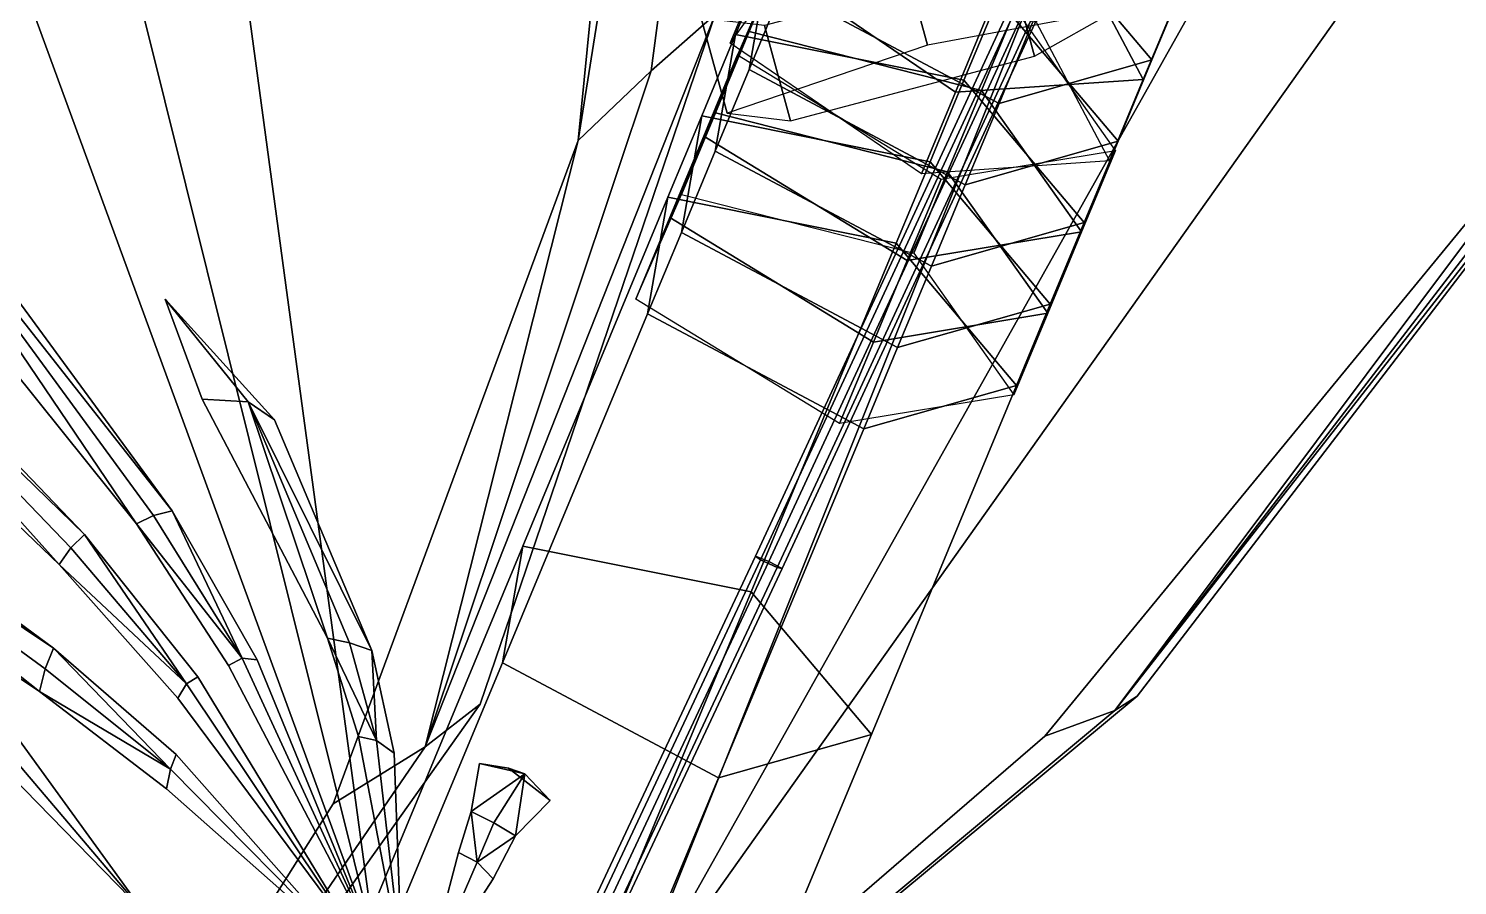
# Model space of a CAD drawing. Header units: metres. Extents: x -441 to 497, y -564 to 357.
# Drawn here: x 5.2 to 60.6, y 57.4 to 90.7 of the extents above; entities that cross this region are included whole.
import ezdxf

# ---------------------------------------------------------------- set-up
doc = ezdxf.new("R2010")
doc.units = ezdxf.units.M

msp = doc.modelspace()

# ---------------------------------------------------------------- linework, layer by layer
at = {"layer": 'Newplan_1InfInt', "color": 3}
for points in [[(48.7806, 89.4408, 182.6652), (50.09483, 92.5987, 184.4293), (45.4252, 98.1212, 178.0219), (44.111, 94.9632, 176.2579)], [(48.4474, 88.6769, 184.281), (49.7616, 91.8348, 186.045), (46.912, 97.2127, 178.5406), (45.5978, 94.05477, 176.7766)], [(35.04953, 93.7664, 176.7549), (36.3637, 96.9244, 178.5189), (33.7285, 93.251, 187.0582), (32.4142, 90.09311, 185.2941)], [(33.9363, 93.5829, 177.9128), (35.2505, 96.7408, 179.6769), (34.4592, 92.2178, 188.3634), (33.145, 89.0599, 186.5994)], [(33.7285, 93.251, 187.0582), (35.04274, 96.409, 188.8222), (42.468, 91.3409, 192.3629), (41.1538, 88.183, 190.5989)], [(34.4592, 92.2178, 188.3634), (35.7734, 95.3757, 190.1274), (44.1638, 90.9117, 191.868), (42.8496, 87.7537, 190.104)], [(40.06378, 90.00899, 189.8405), (39.0578, 93.7041, 189.4593), (46.3904, 95.06665, 183.3166), (47.3964, 91.3714, 183.6978)], [(47.4663, 86.2828, 180.9012), (48.7806, 89.4408, 182.6652), (44.111, 94.9632, 176.2579), (42.7968, 91.8053, 174.4939)], [(47.3964, 91.3714, 183.6978), (46.3904, 95.06665, 183.3166), (43.2186, 93.2797, 174.3666), (44.2246, 89.5845, 174.7478)], [(47.1332, 85.5189, 182.5169), (48.4474, 88.6769, 184.281), (45.5978, 94.05477, 176.7766), (44.2836, 90.8968, 175.0126)], [(32.2916, 87.3673, 184.7441), (31.2857, 91.06249, 184.3629), (39.0578, 93.7041, 189.4593), (40.06378, 90.00899, 189.8405)], [(33.1533, 90.5389, 175.5489), (34.4675, 93.6969, 177.313), (32.6968, 89.637, 185.9001), (31.3825, 86.4791, 184.136)], [(32.6221, 90.4249, 176.1488), (33.9363, 93.5829, 177.9128), (33.145, 89.0599, 186.5994), (31.8308, 85.9019, 184.8353)], [(32.4142, 90.09311, 185.2941), (33.7285, 93.251, 187.0582), (41.1538, 88.183, 190.5989), (39.8396, 85.02509, 188.8349)], [(41.4825, 88.6474, 172.7298), (42.7968, 91.8053, 174.4939), (33.9363, 93.5829, 177.9128), (32.6221, 90.4249, 176.1488)], [(42.1662, 88.2574, 172.9185), (43.4804, 91.4154, 174.6826), (34.4675, 93.6969, 177.313), (33.1533, 90.5389, 175.5489)], [(44.2246, 89.5845, 174.7478), (43.2186, 93.2797, 174.3666), (33.7424, 90.7676, 175.023), (34.7484, 87.07252, 175.4042)], [(33.145, 89.0599, 186.5994), (34.4592, 92.2178, 188.3634), (42.8496, 87.7537, 190.104), (41.5354, 84.5958, 188.3399)], [(42.8496, 87.7537, 190.104), (44.1638, 90.9117, 191.868), (50.09483, 92.5987, 184.4293), (48.7806, 89.4408, 182.6652)], [(41.1538, 88.183, 190.5989), (42.468, 91.3409, 192.3629), (49.7616, 91.8348, 186.045), (48.4474, 88.6769, 184.281)], [(46.1521, 83.1249, 179.1372), (47.4663, 86.2828, 180.9012), (42.7968, 91.8053, 174.4939), (41.4825, 88.6474, 172.7298)], [(34.7484, 87.07252, 175.4042), (33.7424, 90.7676, 175.023), (31.2857, 91.06249, 184.3629), (32.2916, 87.3673, 184.7441)], [(46.04987, 82.7662, 179.8554), (47.364, 85.9242, 181.6195), (43.4804, 91.4154, 174.6826), (42.1662, 88.2574, 172.9185)], [(31.839, 87.381, 173.7849), (33.1533, 90.5389, 175.5489), (31.3825, 86.4791, 184.136), (30.06837, 83.3211, 182.372)], [(31.3079, 87.267, 174.3848), (32.6221, 90.4249, 176.1488), (31.8308, 85.9019, 184.8353), (30.5165, 82.744, 183.0713)], [(40.1683, 85.4894, 170.9658), (41.4825, 88.6474, 172.7298), (32.6221, 90.4249, 176.1488), (31.3079, 87.267, 174.3848)], [(40.852, 85.09955, 171.1545), (42.1662, 88.2574, 172.9185), (33.1533, 90.5389, 175.5489), (31.839, 87.381, 173.7849)], [(31.3825, 86.4791, 184.136), (32.6968, 89.637, 185.9001), (40.5988, 84.8085, 188.6569), (39.2846, 81.6505, 186.8929)], [(41.5354, 84.5958, 188.3399), (42.8496, 87.7537, 190.104), (48.7806, 89.4408, 182.6652), (47.4663, 86.2828, 180.9012)], [(31.8308, 85.9019, 184.8353), (33.145, 89.0599, 186.5994), (41.5354, 84.5958, 188.3399), (40.2212, 81.4378, 186.5759)], [(39.8396, 85.02509, 188.8349), (41.1538, 88.183, 190.5989), (48.4474, 88.6769, 184.281), (47.1332, 85.5189, 182.5169)], [(44.8379, 79.9669, 177.3731), (46.1521, 83.1249, 179.1372), (41.4825, 88.6474, 172.7298), (40.1683, 85.4894, 170.9658)], [(44.7356, 79.6083, 178.0914), (46.04987, 82.7662, 179.8554), (42.1662, 88.2574, 172.9185), (40.852, 85.09955, 171.1545)], [(30.5248, 84.2231, 172.0209), (31.839, 87.381, 173.7849), (30.06837, 83.3211, 182.372), (28.7541, 80.1632, 180.608)], [(29.9936, 84.109, 172.6207), (31.3079, 87.267, 174.3848), (30.5165, 82.744, 183.0713), (29.2023, 79.586, 181.3073)], [(38.8541, 82.3315, 169.2017), (40.1683, 85.4894, 170.9658), (31.3079, 87.267, 174.3848), (29.9936, 84.109, 172.6207)], [(39.5377, 81.9416, 169.3905), (40.852, 85.09955, 171.1545), (31.839, 87.381, 173.7849), (30.5248, 84.2231, 172.0209)], [(30.06837, 83.3211, 182.372), (31.3825, 86.4791, 184.136), (39.2846, 81.6505, 186.8929), (37.9703, 78.4926, 185.1289)], [(40.2212, 81.4378, 186.5759), (41.5354, 84.5958, 188.3399), (47.4663, 86.2828, 180.9012), (46.1521, 83.1249, 179.1372)], [(30.5165, 82.744, 183.0713), (31.8308, 85.9019, 184.8353), (40.2212, 81.4378, 186.5759), (38.907, 78.2799, 184.8119)], [(43.5237, 76.809, 175.6091), (44.8379, 79.9669, 177.3731), (40.1683, 85.4894, 170.9658), (38.8541, 82.3315, 169.2017)], [(39.2846, 81.6505, 186.8929), (40.5988, 84.8085, 188.6569), (47.364, 85.9242, 181.6195), (46.04987, 82.7662, 179.8554)], [(43.4214, 76.4503, 176.3274), (44.7356, 79.6083, 178.0914), (40.852, 85.09955, 171.1545), (39.5377, 81.9416, 169.3905)], [(28.7541, 80.1632, 180.608), (30.06837, 83.3211, 182.372), (37.9703, 78.4926, 185.1289), (36.6561, 75.3346, 183.3648)], [(29.2023, 79.586, 181.3073), (30.5165, 82.744, 183.0713), (38.907, 78.2799, 184.8119), (37.5927, 75.1219, 183.0478)], [(37.9703, 78.4926, 185.1289), (39.2846, 81.6505, 186.8929), (46.04987, 82.7662, 179.8554), (44.7356, 79.6083, 178.0914)], [(38.907, 78.2799, 184.8119), (40.2212, 81.4378, 186.5759), (46.1521, 83.1249, 179.1372), (44.8379, 79.9669, 177.3731)], [(37.5927, 75.1219, 183.0478), (38.907, 78.2799, 184.8119), (44.8379, 79.9669, 177.3731), (43.5237, 76.809, 175.6091)], [(36.6561, 75.3346, 183.3648), (37.9703, 78.4926, 185.1289), (44.7356, 79.6083, 178.0914), (43.4214, 76.4503, 176.3274)]]:
    msp.add_3dface(points, dxfattribs=at)
at = {"layer": 'Newplan_1Pdncle', "color": 3}
for points in [[(24.3612, 70.575, 165.0605), (29.9936, 84.109, 172.6207), (29.2023, 79.586, 181.3073), (23.5699, 66.05201, 173.7471)], [(33.2217, 68.7974, 161.6416), (38.8541, 82.3315, 169.2017), (29.9936, 84.109, 172.6207), (24.3612, 70.575, 165.0605)], [(37.8913, 63.2749, 168.0489), (43.5237, 76.809, 175.6091), (38.8541, 82.3315, 169.2017), (33.2217, 68.7974, 161.6416)], [(23.5699, 66.05201, 173.7471), (29.2023, 79.586, 181.3073), (37.5927, 75.1219, 183.0478), (31.9603, 61.5879, 175.4876)], [(31.9603, 61.5879, 175.4876), (37.5927, 75.1219, 183.0478), (43.5237, 76.809, 175.6091), (37.8913, 63.2749, 168.0489)], [(18.7289, 57.04095, 157.5004), (24.3612, 70.575, 165.0605), (23.5699, 66.05201, 173.7471), (17.9375, 52.5179, 166.1869)], [(27.5893, 55.2634, 154.0814), (33.2217, 68.7974, 161.6416), (24.3612, 70.575, 165.0605), (18.7289, 57.04095, 157.5004)], [(32.2589, 49.7409, 160.4887), (37.8913, 63.2749, 168.0489), (33.2217, 68.7974, 161.6416), (27.5893, 55.2634, 154.0814)], [(17.9375, 52.5179, 166.1869), (23.5699, 66.05201, 173.7471), (31.9603, 61.5879, 175.4876), (26.3279, 48.05386, 167.9275)], [(26.3279, 48.05386, 167.9275), (31.9603, 61.5879, 175.4876), (37.8913, 63.2749, 168.0489), (32.2589, 49.7409, 160.4887)]]:
    msp.add_3dface(points, dxfattribs=at)
at = {"layer": 'Newplan_Leaf', "color": 3}
for points in [[(26.5116, 86.3069, 470.7104), (41.1001, 177.9283, 548.4442), (29.3388, 89.01351, 466.9795)], [(26.5116, 86.3069, 470.7104), (29.3388, 89.01351, 466.9795), (41.1001, 177.9283, 548.4442)], [(26.5116, 86.3069, 470.7104), (35.3482, 175.6194, 553.4243), (41.1001, 177.9283, 548.4442)], [(26.5116, 86.3069, 470.7104), (41.1001, 177.9283, 548.4442), (35.3482, 175.6194, 553.4243)], [(29.3388, 89.01351, 466.9795), (41.1001, 177.9283, 548.4442), (31.824, 91.2012, 462.613)], [(29.3388, 89.01351, 466.9795), (31.824, 91.2012, 462.613), (41.1001, 177.9283, 548.4442)], [(-36.6228, 110.8921, 292.3828), (-31.1097, 112.6111, 293.7899), (9.6212, 56.4202, 242.8358)], [(-36.6228, 110.8921, 292.3828), (9.6212, 56.4202, 242.8358), (-31.1097, 112.6111, 293.7899)], [(9.6212, 56.4202, 242.8358), (-41.09158, 108.3828, 288.7787), (-36.6228, 110.8921, 292.3828)], [(9.6212, 56.4202, 242.8358), (-36.6228, 110.8921, 292.3828), (-41.09158, 108.3828, 288.7787)], [(5.5792, 107.4893, 314.8987), (11.5016, 107.7665, 314.4758), (18.6322, 55.08197, 246.754)], [(5.5792, 107.4893, 314.8987), (18.6322, 55.08197, 246.754), (11.5016, 107.7665, 314.4758)], [(18.6322, 55.08197, 246.754), (-0.2741, 106.6535, 312.8264), (5.5792, 107.4893, 314.8987)], [(18.6322, 55.08197, 246.754), (5.5792, 107.4893, 314.8987), (-0.2741, 106.6535, 312.8264)], [(28.00979, 51.7097, 247.9538), (44.4201, 92.7193, 321.6529), (50.6386, 91.954, 321.6351)], [(28.00979, 51.7097, 247.9538), (50.6386, 91.954, 321.6351), (44.4201, 92.7193, 321.6529)], [(47.3456, 64.1973, 415.2497), (68.5476, 91.7246, 430.6779), (69.5899, 92.6309, 425.3751)], [(47.3456, 64.1973, 415.2497), (69.5899, 92.6309, 425.3751), (68.5476, 91.7246, 430.6779)], [(47.3456, 64.1973, 415.2497), (69.5899, 92.6309, 425.3751), (48.2137, 64.76, 410.7479)], [(47.3456, 64.1973, 415.2497), (48.2137, 64.76, 410.7479), (69.5899, 92.6309, 425.3751)], [(50.6386, 91.954, 321.6351), (55.9982, 91.1055, 319.2094), (28.00979, 51.7097, 247.9538)], [(50.6386, 91.954, 321.6351), (28.00979, 51.7097, 247.9538), (55.9982, 91.1055, 319.2094)], [(66.8875, 90.2907, 435.6202), (68.5476, 91.7246, 430.6779), (47.3456, 64.1973, 415.2497)], [(66.8875, 90.2907, 435.6202), (47.3456, 64.1973, 415.2497), (68.5476, 91.7246, 430.6779)], [(20.5731, 62.7888, 440.8885), (29.3388, 89.01351, 466.9795), (31.824, 91.2012, 462.613)], [(20.5731, 62.7888, 440.8885), (31.824, 91.2012, 462.613), (29.3388, 89.01351, 466.9795)], [(20.5731, 62.7888, 440.8885), (31.824, 91.2012, 462.613), (22.7109, 64.4442, 437.1435)], [(20.5731, 62.7888, 440.8885), (22.7109, 64.4442, 437.1435), (31.824, 91.2012, 462.613)], [(44.6269, 63.2067, 419.1655), (66.8875, 90.2907, 435.6202), (47.3456, 64.1973, 415.2497)], [(44.6269, 63.2067, 419.1655), (47.3456, 64.1973, 415.2497), (66.8875, 90.2907, 435.6202)], [(26.5116, 86.3069, 470.7104), (29.3388, 89.01351, 466.9795), (20.5731, 62.7888, 440.8885)], [(26.5116, 86.3069, 470.7104), (20.5731, 62.7888, 440.8885), (29.3388, 89.01351, 466.9795)], [(9.3644, 71.439, 170.1479), (-1.5976, 87.6356, 180.9461), (-3.1843, 87.06621, 180.2749)], [(9.3644, 71.439, 170.1479), (-3.1843, 87.06621, 180.2749), (-1.5976, 87.6356, 180.9461)], [(10.7465, 71.9458, 171.4736), (-0.8127, 87.7122, 182.1647), (-1.5976, 87.6356, 180.9461)], [(10.7465, 71.9458, 171.4736), (-1.5976, 87.6356, 180.9461), (-0.8127, 87.7122, 182.1647)], [(10.7465, 71.9458, 171.4736), (-1.5976, 87.6356, 180.9461), (10.02251, 71.7646, 170.8275)], [(10.7465, 71.9458, 171.4736), (10.02251, 71.7646, 170.8275), (-1.5976, 87.6356, 180.9461)], [(10.02251, 71.7646, 170.8275), (-1.5976, 87.6356, 180.9461), (9.3644, 71.439, 170.1479)], [(10.02251, 71.7646, 170.8275), (9.3644, 71.439, 170.1479), (-1.5976, 87.6356, 180.9461)], [(7.3559, 71.02963, 162.332), (-8.00273, 87.03611, 164.4289), (-8.4836, 86.4118, 163.2098)], [(7.3559, 71.02963, 162.332), (-8.4836, 86.4118, 163.2098), (-8.00273, 87.03611, 164.4289)], [(6.3695, 69.8614, 161.0724), (-8.4836, 86.4118, 163.2098), (-9.8064, 85.3671, 162.5382)], [(6.3695, 69.8614, 161.0724), (-9.8064, 85.3671, 162.5382), (-8.4836, 86.4118, 163.2098)], [(7.3559, 71.02963, 162.332), (-8.4836, 86.4118, 163.2098), (6.8188, 70.5117, 161.6856)], [(7.3559, 71.02963, 162.332), (6.8188, 70.5117, 161.6856), (-8.4836, 86.4118, 163.2098)], [(6.8188, 70.5117, 161.6856), (-8.4836, 86.4118, 163.2098), (6.3695, 69.8614, 161.0724)], [(6.8188, 70.5117, 161.6856), (6.3695, 69.8614, 161.0724), (-8.4836, 86.4118, 163.2098)], [(17.00778, 60.5832, 443.3644), (26.5116, 86.3069, 470.7104), (20.5731, 62.7888, 440.8885)], [(17.00778, 60.5832, 443.3644), (20.5731, 62.7888, 440.8885), (26.5116, 86.3069, 470.7104)], [(10.4792, 80.1527, 212.3662), (13.7064, 76.1712, 201.8942), (14.7265, 75.473, 202.6552)], [(10.4792, 80.1527, 212.3662), (14.7265, 75.473, 202.6552), (13.7064, 76.1712, 201.8942)], [(10.4792, 80.1527, 212.3662), (11.9158, 76.2741, 201.6202), (13.7064, 76.1712, 201.8942)], [(10.4792, 80.1527, 212.3662), (13.7064, 76.1712, 201.8942), (11.9158, 76.2741, 201.6202)], [(6.1443, 66.6157, 153.7438), (-11.01297, 79.2619, 147.2482), (-11.1371, 78.1878, 146.2798)], [(6.1443, 66.6157, 153.7438), (-11.1371, 78.1878, 146.2798), (-11.01297, 79.2619, 147.2482)], [(5.6014, 64.9319, 152.8525), (-11.1371, 78.1878, 146.2798), (-12.1503, 76.7528, 145.8255)], [(5.6014, 64.9319, 152.8525), (-12.1503, 76.7528, 145.8255), (-11.1371, 78.1878, 146.2798)], [(6.1443, 66.6157, 153.7438), (-11.1371, 78.1878, 146.2798), (5.8266, 65.8213, 153.2514)], [(6.1443, 66.6157, 153.7438), (5.8266, 65.8213, 153.2514), (-11.1371, 78.1878, 146.2798)], [(5.8266, 65.8213, 153.2514), (-11.1371, 78.1878, 146.2798), (5.6014, 64.9319, 152.8525)], [(5.8266, 65.8213, 153.2514), (5.6014, 64.9319, 152.8525), (-11.1371, 78.1878, 146.2798)], [(16.7772, 67.00614, 181.7529), (13.7064, 76.1712, 201.8942), (11.9158, 76.2741, 201.6202)], [(16.7772, 67.00614, 181.7529), (11.9158, 76.2741, 201.6202), (13.7064, 76.1712, 201.8942)], [(18.5027, 66.5271, 182.6001), (13.7064, 76.1712, 201.8942), (17.6341, 66.8222, 182.2353)], [(18.5027, 66.5271, 182.6001), (17.6341, 66.8222, 182.2353), (13.7064, 76.1712, 201.8942)], [(17.6341, 66.8222, 182.2353), (13.7064, 76.1712, 201.8942), (16.7772, 67.00614, 181.7529)], [(17.6341, 66.8222, 182.2353), (16.7772, 67.00614, 181.7529), (13.7064, 76.1712, 201.8942)], [(18.5027, 66.5271, 182.6001), (14.7265, 75.473, 202.6552), (13.7064, 76.1712, 201.8942)], [(18.5027, 66.5271, 182.6001), (13.7064, 76.1712, 201.8942), (14.7265, 75.473, 202.6552)], [(13.4669, 66.2332, 168.4376), (10.02251, 71.7646, 170.8275), (9.3644, 71.439, 170.1479)], [(13.4669, 66.2332, 168.4376), (9.3644, 71.439, 170.1479), (10.02251, 71.7646, 170.8275)], [(10.7465, 71.9458, 171.4736), (10.02251, 71.7646, 170.8275), (13.4669, 66.2332, 168.4376)], [(10.7465, 71.9458, 171.4736), (13.4669, 66.2332, 168.4376), (10.02251, 71.7646, 170.8275)], [(14.05732, 66.1676, 169.0989), (10.7465, 71.9458, 171.4736), (13.4669, 66.2332, 168.4376)], [(14.05732, 66.1676, 169.0989), (13.4669, 66.2332, 168.4376), (10.7465, 71.9458, 171.4736)], [(7.3559, 71.02963, 162.332), (6.8188, 70.5117, 161.6856), (11.3134, 65.2388, 162.0942)], [(7.3559, 71.02963, 162.332), (11.3134, 65.2388, 162.0942), (6.8188, 70.5117, 161.6856)], [(11.7458, 65.5089, 162.8224), (7.3559, 71.02963, 162.332), (11.3134, 65.2388, 162.0942)], [(11.7458, 65.5089, 162.8224), (11.3134, 65.2388, 162.0942), (7.3559, 71.02963, 162.332)], [(13.4669, 66.2332, 168.4376), (9.3644, 71.439, 170.1479), (12.9408, 65.9481, 167.8434)], [(13.4669, 66.2332, 168.4376), (12.9408, 65.9481, 167.8434), (9.3644, 71.439, 170.1479)], [(11.3134, 65.2388, 162.0942), (6.8188, 70.5117, 161.6856), (6.3695, 69.8614, 161.0724)], [(11.3134, 65.2388, 162.0942), (6.3695, 69.8614, 161.0724), (6.8188, 70.5117, 161.6856)], [(11.3134, 65.2388, 162.0942), (6.3695, 69.8614, 161.0724), (10.9683, 64.6789, 161.5664)], [(11.3134, 65.2388, 162.0942), (10.9683, 64.6789, 161.5664), (6.3695, 69.8614, 161.0724)], [(6.1443, 66.6157, 153.7438), (5.8266, 65.8213, 153.2514), (10.6874, 61.9189, 156.3035)], [(6.1443, 66.6157, 153.7438), (10.6874, 61.9189, 156.3035), (5.8266, 65.8213, 153.2514)], [(10.9138, 62.4924, 156.9438), (6.1443, 66.6157, 153.7438), (10.6874, 61.9189, 156.3035)], [(10.9138, 62.4924, 156.9438), (10.6874, 61.9189, 156.3035), (6.1443, 66.6157, 153.7438)], [(18.6891, 63.03521, 176.5154), (17.6341, 66.8222, 182.2353), (16.7772, 67.00614, 181.7529)], [(18.6891, 63.03521, 176.5154), (16.7772, 67.00614, 181.7529), (17.6341, 66.8222, 182.2353)], [(18.6891, 63.03521, 176.5154), (16.7772, 67.00614, 181.7529), (17.9855, 63.1889, 176.0767)], [(18.6891, 63.03521, 176.5154), (17.9855, 63.1889, 176.0767), (16.7772, 67.00614, 181.7529)], [(18.5027, 66.5271, 182.6001), (17.6341, 66.8222, 182.2353), (18.6891, 63.03521, 176.5154)], [(18.5027, 66.5271, 182.6001), (18.6891, 63.03521, 176.5154), (17.6341, 66.8222, 182.2353)], [(13.4669, 66.2332, 168.4376), (12.9408, 65.9481, 167.8434), (18.5459, 55.2334, 166.1165)], [(13.4669, 66.2332, 168.4376), (18.5459, 55.2334, 166.1165), (12.9408, 65.9481, 167.8434)], [(18.5459, 55.2334, 166.1165), (14.05732, 66.1676, 169.0989), (13.4669, 66.2332, 168.4376)], [(18.5459, 55.2334, 166.1165), (13.4669, 66.2332, 168.4376), (14.05732, 66.1676, 169.0989)], [(19.3641, 62.5447, 176.8219), (18.5027, 66.5271, 182.6001), (18.6891, 63.03521, 176.5154)], [(19.3641, 62.5447, 176.8219), (18.6891, 63.03521, 176.5154), (18.5027, 66.5271, 182.6001)], [(10.6874, 61.9189, 156.3035), (5.8266, 65.8213, 153.2514), (5.6014, 64.9319, 152.8525)], [(10.6874, 61.9189, 156.3035), (5.6014, 64.9319, 152.8525), (5.8266, 65.8213, 153.2514)], [(17.9969, 55.2395, 164.8373), (11.7458, 65.5089, 162.8224), (11.3134, 65.2388, 162.0942)], [(17.9969, 55.2395, 164.8373), (11.3134, 65.2388, 162.0942), (11.7458, 65.5089, 162.8224)], [(10.6874, 61.9189, 156.3035), (5.6014, 64.9319, 152.8525), (10.534, 61.161, 155.9672)], [(10.6874, 61.9189, 156.3035), (10.534, 61.161, 155.9672), (5.6014, 64.9319, 152.8525)], [(11.3134, 65.2388, 162.0942), (10.9683, 64.6789, 161.5664), (17.9969, 55.2395, 164.8373)], [(11.3134, 65.2388, 162.0942), (17.9969, 55.2395, 164.8373), (10.9683, 64.6789, 161.5664)], [(20.5731, 62.7888, 440.8885), (22.7109, 64.4442, 437.1435), (-6.5122, 23.3096, 393.2057)], [(20.5731, 62.7888, 440.8885), (-6.5122, 23.3096, 393.2057), (22.7109, 64.4442, 437.1435)], [(47.3456, 64.1973, 415.2497), (48.2137, 64.76, 410.7479), (-0.3963, 24.3747, 388.7783)], [(47.3456, 64.1973, 415.2497), (-0.3963, 24.3747, 388.7783), (48.2137, 64.76, 410.7479)], [(-0.3963, 24.3747, 388.7783), (44.6269, 63.2067, 419.1655), (47.3456, 64.1973, 415.2497)], [(-0.3963, 24.3747, 388.7783), (47.3456, 64.1973, 415.2497), (44.6269, 63.2067, 419.1655)], [(-6.5122, 23.3096, 393.2057), (17.00778, 60.5832, 443.3644), (20.5731, 62.7888, 440.8885)], [(-6.5122, 23.3096, 393.2057), (20.5731, 62.7888, 440.8885), (17.00778, 60.5832, 443.3644)], [(18.6891, 63.03521, 176.5154), (17.9855, 63.1889, 176.0767), (19.6731, 54.4381, 167.7232)], [(18.6891, 63.03521, 176.5154), (19.6731, 54.4381, 167.7232), (17.9855, 63.1889, 176.0767)], [(19.6731, 54.4381, 167.7232), (19.3641, 62.5447, 176.8219), (18.6891, 63.03521, 176.5154)], [(19.6731, 54.4381, 167.7232), (18.6891, 63.03521, 176.5154), (19.3641, 62.5447, 176.8219)], [(17.6867, 54.8373, 163.5864), (10.9138, 62.4924, 156.9438), (10.6874, 61.9189, 156.3035)], [(17.6867, 54.8373, 163.5864), (10.6874, 61.9189, 156.3035), (10.9138, 62.4924, 156.9438)], [(22.3557, 60.2863, 186.0797), (24.4438, 61.7414, 208.2749), (22.683, 62.1401, 208.4559)], [(22.3557, 60.2863, 186.0797), (22.683, 62.1401, 208.4559), (24.4438, 61.7414, 208.2749)], [(23.8053, 61.9593, 219.9142), (22.683, 62.1401, 208.4559), (24.4438, 61.7414, 208.2749)], [(23.8053, 61.9593, 219.9142), (24.4438, 61.7414, 208.2749), (22.683, 62.1401, 208.4559)], [(10.6874, 61.9189, 156.3035), (10.534, 61.161, 155.9672), (17.6867, 54.8373, 163.5864)], [(10.6874, 61.9189, 156.3035), (17.6867, 54.8373, 163.5864), (10.534, 61.161, 155.9672)], [(23.2321, 59.8428, 186.2696), (24.4438, 61.7414, 208.2749), (22.3557, 60.2863, 186.0797)], [(23.2321, 59.8428, 186.2696), (22.3557, 60.2863, 186.0797), (24.4438, 61.7414, 208.2749)], [(24.07956, 59.3382, 186.312), (24.4438, 61.7414, 208.2749), (23.2321, 59.8428, 186.2696)], [(24.07956, 59.3382, 186.312), (23.2321, 59.8428, 186.2696), (24.4438, 61.7414, 208.2749)], [(23.8053, 61.9593, 219.9142), (24.4438, 61.7414, 208.2749), (25.4295, 60.7024, 208.5113)], [(23.8053, 61.9593, 219.9142), (25.4295, 60.7024, 208.5113), (24.4438, 61.7414, 208.2749)], [(24.07956, 59.3382, 186.312), (25.4295, 60.7024, 208.5113), (24.4438, 61.7414, 208.2749)], [(24.07956, 59.3382, 186.312), (24.4438, 61.7414, 208.2749), (25.4295, 60.7024, 208.5113)], [(22.5969, 58.3146, 179.5292), (22.3557, 60.2863, 186.0797), (21.8708, 58.6969, 179.3351)], [(22.5969, 58.3146, 179.5292), (21.8708, 58.6969, 179.3351), (22.3557, 60.2863, 186.0797)], [(22.5969, 58.3146, 179.5292), (23.2321, 59.8428, 186.2696), (22.3557, 60.2863, 186.0797)], [(22.5969, 58.3146, 179.5292), (22.3557, 60.2863, 186.0797), (23.2321, 59.8428, 186.2696)], [(24.07956, 59.3382, 186.312), (23.2321, 59.8428, 186.2696), (22.5969, 58.3146, 179.5292)], [(24.07956, 59.3382, 186.312), (22.5969, 58.3146, 179.5292), (23.2321, 59.8428, 186.2696)], [(23.211, 57.6728, 179.4957), (24.07956, 59.3382, 186.312), (22.5969, 58.3146, 179.5292)], [(23.211, 57.6728, 179.4957), (22.5969, 58.3146, 179.5292), (24.07956, 59.3382, 186.312)], [(22.5969, 58.3146, 179.5292), (21.8708, 58.6969, 179.3351), (20.4891, 53.4736, 168.3802)], [(22.5969, 58.3146, 179.5292), (20.4891, 53.4736, 168.3802), (21.8708, 58.6969, 179.3351)], [(20.4891, 53.4736, 168.3802), (23.211, 57.6728, 179.4957), (22.5969, 58.3146, 179.5292)], [(20.4891, 53.4736, 168.3802), (22.5969, 58.3146, 179.5292), (23.211, 57.6728, 179.4957)]]:
    msp.add_3dface(points, dxfattribs=at)
at = {"layer": 'Newplan_Petiole', "color": 3}
for points in [[(33.9167, 69.9844, 154.5144), (43.944, 91.5955, 152.2484), (43.4532, 91.8676, 152.6734), (33.3959, 70.1924, 154.94)], [(33.3959, 70.1924, 154.94), (43.4532, 91.8676, 152.6734), (43.6879, 91.8279, 153.3358), (33.582, 70.04832, 155.6034)], [(33.582, 70.04832, 155.6034), (43.6879, 91.8279, 153.3358), (44.3364, 91.5251, 153.3176), (34.2304, 69.7455, 155.5852)], [(34.4295, 69.7098, 154.9109), (44.4867, 91.385, 152.6443), (43.944, 91.5955, 152.2484), (33.9167, 69.9844, 154.5144)], [(34.2304, 69.7455, 155.5852), (44.3364, 91.5251, 153.3176), (44.4867, 91.385, 152.6443), (34.4295, 69.7098, 154.9109)], [(23.7791, 48.3841, 152.6753), (33.9167, 69.9844, 154.5144), (33.3959, 70.1924, 154.94), (23.2286, 48.529, 153.0894)], [(23.2286, 48.529, 153.0894), (33.3959, 70.1924, 154.94), (33.582, 70.04832, 155.6034), (23.3661, 48.2821, 153.7341)], [(23.3661, 48.2821, 153.7341), (33.582, 70.04832, 155.6034), (34.2304, 69.7455, 155.5852), (24.01459, 47.9794, 153.7159)], [(24.2621, 48.04642, 153.0603), (34.4295, 69.7098, 154.9109), (33.9167, 69.9844, 154.5144), (23.7791, 48.3841, 152.6753)], [(24.01459, 47.9794, 153.7159), (34.2304, 69.7455, 155.5852), (34.4295, 69.7098, 154.9109), (24.2621, 48.04642, 153.0603)]]:
    msp.add_3dface(points, dxfattribs=at)

doc.saveas('drawing.dxf')
